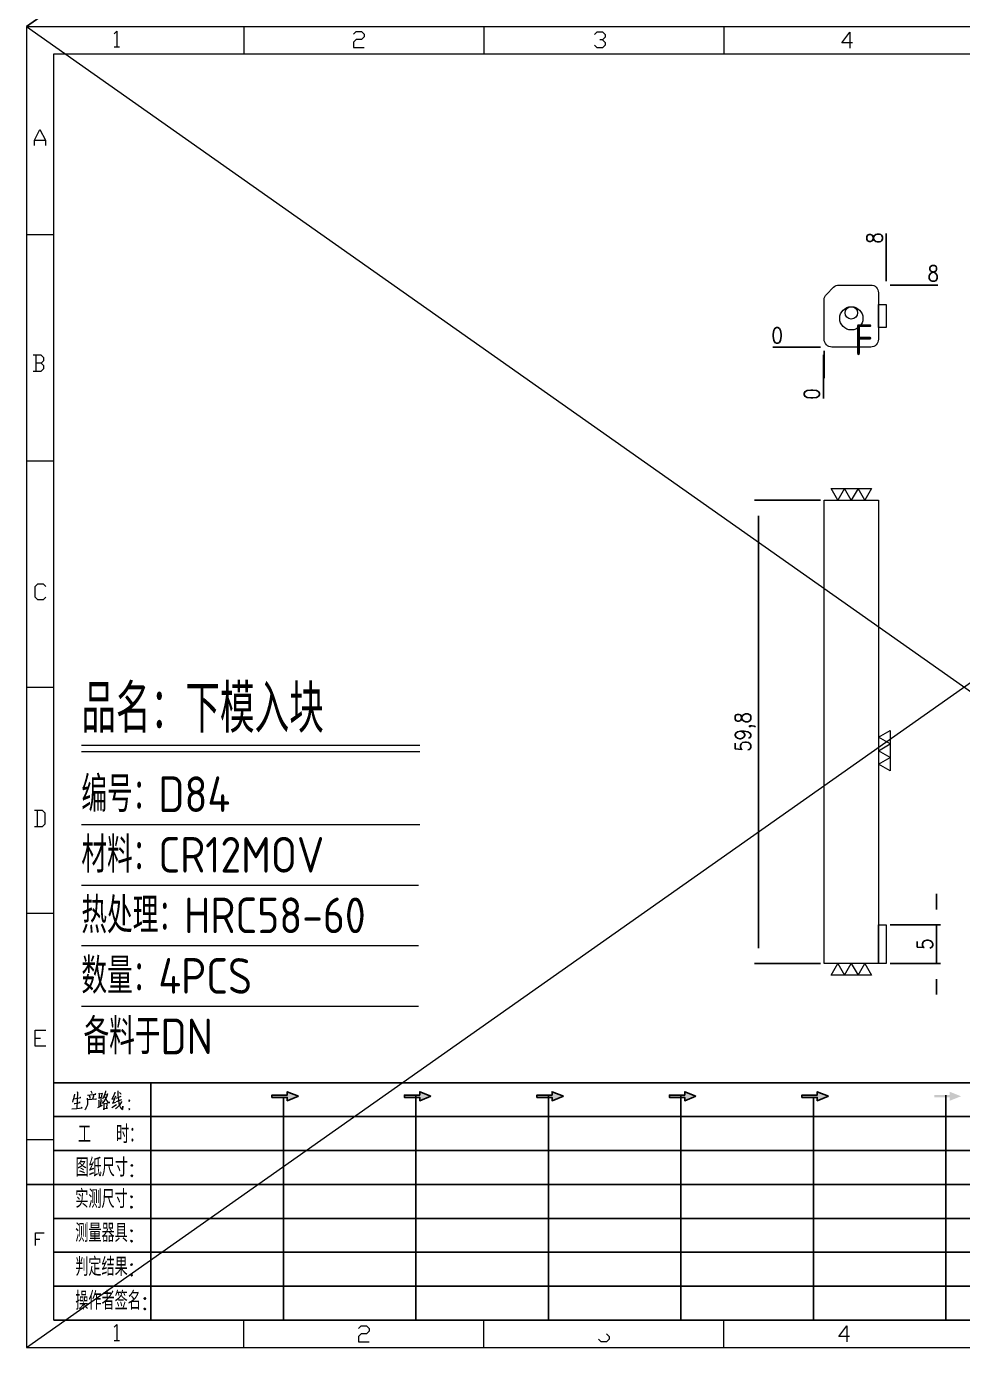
# Model space of a CAD drawing. Header units: millimetres. Extents: x 88508 to 142116, y -5268 to 20283.
# Drawn here: x 110922.4 to 111043.1, y -3081.8 to -2911.3 of the extents above; entities that cross this region are included whole.
import ezdxf
from ezdxf.enums import TextEntityAlignment as Align

# ---------------------------------------------------------------- set-up
doc = ezdxf.new("R2010")
doc.units = ezdxf.units.MM
doc.linetypes.add('HIDDEN', pattern=[0])
for name, color, linetype in [('DIE_P', 2, 'Continuous'), ('DIM', 4, 'Continuous'), ('LB_P', 2, 'Continuous'), ('TEXT', 4, 'Continuous')]:
    doc.layers.add(name, color=color, linetype=linetype)
doc.styles.add('chinesef_fs', font='simplex.shx', dxfattribs={"bigfont": 'gbcbig.shx'})
doc.styles.add('gbenor', font='gbenor.shx', dxfattribs={"bigfont": 'gbcbig.shx'})
doc.styles.add('GBENOR_', font='gbenor.shx', dxfattribs={"bigfont": 'gbcbig'})
doc.styles.get("Standard").update_dxf_attribs({"font": 'txt.shx', "width": 0.85, "bigfont": 'ctxt.shx'})
doc.styles.add('TXT', font='txt.shx', dxfattribs={"width": 0.8, "bigfont": 'ctxt.shx'})
doc.dimstyles.new('T-2-WX', dxfattribs={"dimtxt": 2, "dimasz": 2, "dimexe": 0.5, "dimexo": 0.5, "dimgap": 0.5, "dimtad": 1, "dimtxsty": 'Standard', "dimblk": 'OPEN30', "dimcen": 0, "dimazin": 3, "dimtfac": 1, "dimtmove": 0, "dimatfit": 3, "dimldrblk": 'OPEN30', "dimlwd": -1, "dimlwe": -1})

# ---------------------------------------------------------------- blocks, each defined once
blk = doc.blocks.new('U40')
for points in [[(351.8, 337.7), (351.8, 333.2), (367, 339.3), (351.8, 345.3), (351.8, 340.8), (331.2, 340.8), (331.2, 337.7)], [(545.7, 339.3), (530.6, 345.3), (530.6, 340.8), (509.9, 340.8), (509.9, 337.7), (530.6, 337.7), (530.6, 333.2)], [(724.5, 339.3), (709.3, 345.3), (709.3, 340.8), (688.7, 340.8), (688.7, 337.7), (709.3, 337.7), (709.3, 333.2)], [(903.3, 339.3), (888.1, 345.3), (888.1, 340.8), (867.5, 340.8), (867.5, 337.7), (888.1, 337.7), (888.1, 333.2)], [(1082.1, 339.3), (1066.9, 345.3), (1066.9, 340.8), (1046.3, 340.8), (1046.3, 337.7), (1066.9, 337.7), (1066.9, 333.2)], [(1245.7, 337.7), (1245.7, 333.2), (1260.9, 339.3), (1245.7, 345.3), (1245.7, 340.8), (1225.1, 340.8), (1225.1, 337.7)]]:
    blk.add_hatch(color=3).paths.add_polyline_path(points)
at = {"color": 254, "lineweight": 18}
for p, q in [((0, 1783.5), (0, 0)), ((0, 1783.5), (2530.2, 1783.5)), ((941.1, 1783.5), (941.1, 1746.5)), ((37, 37), (37, 1746.5)), ((37, 1746.5), (2493.2, 1746.5)), ((0, 1502.7), (37, 1502.7)), ((0, 1197.2), (37, 1197.2)), ((0, 891.7), (37, 891.7)), ((0, 586.3), (37, 586.3)), ((0, 280.8), (37, 280.8)), ((37, 37), (2493.2, 37)), ((941.1, 0), (941.1, 37)), ((0, 0), (2530.2, 0))]:
    blk.add_line(p, q, dxfattribs=at)
at = {"color": 254, "linetype": 'Continuous', "lineweight": 18}
for p, q in [((293.1, 1783.5), (293.1, 1746.5)), ((617.1, 1783.5), (617.1, 1746.5)), ((293.1, 0), (293.1, 37)), ((617.1, 0), (617.1, 37))]:
    blk.add_line(p, q, dxfattribs=at)
for p, q in [((38, 357.6), (1598.2, 357.6)), ((38, 311.8), (1598.2, 311.8)), ((37.1, 266), (1598.2, 266)), ((0.1, 220.2), (1598.2, 220.2)), ((37.1, 174.4), (1598.2, 174.4)), ((37.1, 128.6), (1598.2, 128.6)), ((37.1, 82.8), (1598.2, 82.8))]:
    blk.add_line(p, q)
at = {"color": 254}
for p, q in [((167.8, 37), (167.8, 357.6)), ((525.5, 37), (525.5, 340.8)), ((704.3, 37), (704.3, 340.8)), ((883.1, 37), (883.1, 340.8)), ((1240.6, 37), (1240.6, 340.8)), ((346.7, 37), (346.7, 337.9)), ((1061.9, 37), (1061.9, 337.7)), ((1598.2, 37), (38, 37))]:
    blk.add_line(p, q, dxfattribs=at)
at = {"color": 92, "lineweight": 18}
for points in [[(118.3, 1773.7), (121.9, 1777.3), (121.9, 1755.8)], [(441.4, 1773.1), (445, 1776.7), (452.2, 1776.7), (455.8, 1773.1), (455.8, 1769.5), (452.2, 1765.9), (445, 1765.9), (441.4, 1762.3), (441.4, 1755.1), (455.8, 1755.1)], [(766.4, 1772.4), (770, 1776), (777.2, 1776), (780.8, 1772.4), (780.8, 1768.8), (777.2, 1765.2), (773.6, 1765.2)], [(1114.4, 1761.4), (1100, 1761.4), (1110.8, 1775.8), (1110.8, 1754.2)], [(118.3, 1755.8), (125.5, 1755.8)], [(777.2, 1765.2), (780.8, 1761.6), (780.8, 1758), (777.2, 1754.4), (770, 1754.4), (766.4, 1758)], [(11.1, 1622.8), (11.1, 1630), (18.3, 1644.4), (25.5, 1630), (25.5, 1622.8)], [(11.1, 1630), (25.5, 1630)], [(20, 1329), (23.6, 1332.6), (23.6, 1336.2), (20, 1339.8), (9.2, 1339.8)], [(12.8, 1339.8), (12.8, 1318.2)], [(9.2, 1318.2), (20, 1318.2), (23.6, 1321.8), (23.6, 1325.4), (20, 1329), (12.8, 1329)], [(26.1, 1013.2), (22.5, 1009.6), (15.3, 1009.6), (11.7, 1013.2), (11.7, 1027.6), (15.3, 1031.2), (22.5, 1031.2), (26.1, 1027.6)], [(11, 703.2), (21.8, 703.2), (25.4, 706.8), (25.4, 721.2), (21.8, 724.8), (11, 724.8)], [(14.6, 724.8), (14.6, 703.2)], [(26.1, 407), (11.7, 407), (11.7, 428.6), (26.1, 428.6)], [(11.7, 417.8), (18.9, 417.8)], [(12.3, 137.7), (12.3, 155), (23.8, 155)], [(12.3, 146.4), (18.1, 146.4)], [(118.3, 27.4), (121.9, 31), (121.9, 9.4)], [(447.9, 25.7), (451.5, 29.3), (458.7, 29.3), (462.3, 25.7), (462.3, 22.1), (458.7, 18.5), (451.5, 18.5), (447.9, 14.9), (447.9, 7.7), (462.3, 7.7)], [(782.7, 18.5), (786.3, 14.9), (786.3, 11.3), (782.7, 7.7), (775.5, 7.7), (771.9, 11.3)], [(1110.3, 14.9), (1095.9, 14.9), (1106.7, 29.3), (1106.7, 7.7)], [(118.3, 9.4), (125.5, 9.4)]]:
    blk.add_lwpolyline(points, dxfattribs=at)
at = {"color": 92, "lineweight": 0}
for points in [[(65, 342.2), (64.8, 341), (64.1, 337.9), (63.6, 335.7), (62.8, 333.5), (62.1, 331.4)], [(68.4, 345.9), (68.7, 344.4), (68.1, 322.9)], [(82.6, 340.8), (93.7, 342.2), (93.3, 342.4), (92.4, 342)], [(86.1, 336.1), (86, 337.5), (85.3, 339.8)], [(86.7, 346.7), (87.9, 344.6), (88.3, 343)], [(90.3, 341), (90.4, 339.6), (89.1, 335.3)], [(97.8, 344), (98.1, 342.6), (98.1, 340.8), (98.1, 337.9), (98.1, 336.3), (98.2, 337.7), (102.1, 338.3), (101.8, 338.3), (102.1, 343.6), (102.1, 343.2), (102.1, 342.8), (98.2, 342.2)], [(105.5, 341.2), (105.9, 341), (109.6, 341.8), (109.3, 342.6), (108.5, 339.6), (107.6, 337.3), (106.9, 335.9), (105.9, 334.3), (104.3, 332), (103.1, 330.4), (101.9, 329.4)], [(106.6, 346.5), (106.5, 345.2), (105.1, 341.2), (104.2, 338.9), (103.1, 336.3), (102.6, 335.5)], [(104.9, 339.1), (105.3, 338.7), (107, 335.7), (108.6, 333.3), (109.9, 331.2), (110.3, 330.8), (112.6, 330.8), (110.2, 331.2), (109, 332.6)], [(119.3, 344.8), (119.1, 343.8), (116.8, 338.5), (115.4, 335.5), (119.3, 336.3)], [(120.3, 339.4), (118.1, 333.5), (116.4, 330), (116.1, 329.8), (120.5, 331.4)], [(121.7, 336.7), (127.7, 339.6)], [(123.4, 346.5), (123.5, 345.4), (123.5, 340.8), (123.8, 337.3), (124, 335.3), (124.2, 333.1), (124.5, 331), (124.8, 329), (125.2, 327.4), (125.9, 325.7), (126.9, 323.9), (127.9, 322.7), (128.9, 321.7), (129.6, 321.3), (129.9, 326.1), (129.4, 321.5)], [(127.7, 341.6), (127.2, 342.4), (125.7, 344.2)], [(61.4, 322.3), (68.2, 322.9), (75.3, 323.7), (74.9, 323.9), (73.8, 323.5)], [(63.8, 335.9), (73.4, 337.5), (73.1, 337.7), (72.5, 337.3)], [(64.5, 329.6), (64.8, 329.6), (65.1, 329.6), (72.5, 331), (71.9, 331), (70.9, 330.8)], [(82.6, 335.1), (82.6, 331.8), (82.3, 329), (81.9, 326.8), (81.2, 324.9), (80.3, 323.1), (79.6, 321.9), (78.8, 320.9)], [(93.3, 335.5), (94.1, 335.7), (94.3, 335.5), (82.6, 334.3), (82.6, 335.1), (82.2, 336.9)], [(96.5, 323.9), (102.8, 327.2)], [(97.2, 334.3), (97.5, 333.5), (97.7, 324.7)], [(100.2, 337.9), (100.1, 325.9)], [(100.2, 332.6), (102.4, 333.1)], [(104.2, 330), (104.5, 329), (104.5, 321.1), (104.3, 322.1), (104.5, 322.7), (109.2, 323.1), (108.6, 323.1), (109, 329.2), (109, 330), (109.3, 329.4), (108.6, 329.4), (104.6, 328.8)], [(115.3, 324.3), (121.5, 328.2)], [(128.2, 332.4), (128.1, 331.6), (126.9, 329.6), (125.8, 328), (124.5, 326.3), (123, 324.7), (121.4, 323.3), (120.1, 322.3)], [(121.4, 332.2), (128.8, 335.1)]]:
    blk.add_lwpolyline(points, dxfattribs=at)
for points in [[(367, 339.3), (351.8, 345.3), (351.8, 340.8), (331.2, 340.8), (331.2, 337.7), (351.8, 337.7), (351.8, 333.2), (367, 339.3)], [(545.7, 339.3), (530.6, 345.3), (530.6, 340.8), (509.9, 340.8), (509.9, 337.7), (530.6, 337.7), (530.6, 333.2), (545.7, 339.3)], [(724.5, 339.3), (709.3, 345.3), (709.3, 340.8), (688.7, 340.8), (688.7, 337.7), (709.3, 337.7), (709.3, 333.2), (724.5, 339.3)], [(903.3, 339.3), (888.1, 345.3), (888.1, 340.8), (867.5, 340.8), (867.5, 337.7), (888.1, 337.7), (888.1, 333.2), (903.3, 339.3)], [(1082.1, 339.3), (1066.9, 345.3), (1066.9, 340.8), (1046.3, 340.8), (1046.3, 337.7), (1066.9, 337.7), (1066.9, 333.2), (1082.1, 339.3)]]:
    blk.add_lwpolyline(points)
for points in [[(138.7, 332.4), (139.4, 333.5), (138.7, 334.5), (138, 333.5)], [(138.7, 320.9), (139.4, 321.9), (138.7, 322.9), (138, 321.9)]]:
    blk.add_lwpolyline(points, close=True, dxfattribs=at)
at = {"color": 3, "style": 'chinesef_fs'}
for s, p in [('工  时：', (69.5, 275.7)), ('图纸尺寸:', (66.2, 230.9)), ('实测尺寸:', (65.9, 188.4)), ('测量器具:', (65.9, 142.6)), ('判定结果:', (65.9, 96.8)), ('操作者签名:', (65.9, 51))]:
    blk.add_text(s, height=24.57, dxfattribs=at).set_placement(p)
at = {"lineweight": 18, "style": 'GBENOR_'}
blk.add_attdef('文档路径', (2126, 386.9), '', height=17.8, dxfattribs=at)
at = {"lineweight": 20, "style": 'TXT'}
for tag, height, p in [('18-**-**', 16.3, (1866.6, 256.2)), ('客户名称', 16.1, (1741.1, 134, 0)), ('料厚:', 16.1, (1741.3, 93.2, 0))]:
    blk.add_attdef(tag, text='', height=height, dxfattribs=at).set_placement(p, align=Align.MIDDLE)
for tag, p, height in [('88888', (1850.9, 207.5), 14.9), ('材质:', (1691.2, 168, 0), 16.1), ('核准', (1869.4, 127.5, 0), 16.1), ('设计', (1868.8, 88.3, 0), 16.1), ('绘图', (1868.2, 49.1, 0), 16.1)]:
    blk.add_attdef(tag, p, '', height=height, dxfattribs=at)
for tag, p, height, width in [('3', (2234.7, 206.9), 15.8, 0.7), ('4', (2234.7, 167.4), 15.8, 0.7), ('核准日期', (2041.1, 124.2, 0), 16.1, 0.68), ('设计日期', (2041.1, 84.5, 0), 16.1, 0.68), ('1', (2251.9, 85.9), 14.6, 0.7), ('绘图日期', (2040.9, 46.4, 0), 16.1, 0.68), ('2', (2235, 49.2), 14.6, 0.7)]:
    blk.add_attdef(tag, p, '', height=height, dxfattribs=dict(at, width=width))
blk = doc.blocks.new('*D8418')
at = {"layer": 'Defpoints', "color": 0}
for p in [(111033.29, -2944.67), (111038.29, -2944.67), (111025.29, -2952.67)]:
    blk.add_point(p, dxfattribs=at)
at = {"layer": 'DIM', "color": 0, "linetype": 'Continuous'}
for p, q in [((111033.79, -2944.67), (111037.29, -2944.67)), ((111037.29, -2944.67), (111034.29, -2944.67)), ((111034.29, -2944.67), (111039.92, -2944.67))]:
    blk.add_line(p, q, dxfattribs=at)
at = {"layer": 'DIM', "color": 0, "lineweight": 5, "insert": (111039.35, -2943.17), "char_height": 2, "attachment_point": 5}
blk.add_mtext('8', dxfattribs=at)
blk = doc.blocks.new('_Open30')
blk = doc.blocks.new('*D8419')
at = {"layer": 'Defpoints', "color": 0}
for p in [(111020.29, -2952.67), (111025.29, -2952.67), (111025.29, -2952.67)]:
    blk.add_point(p, dxfattribs=at)
at = {"layer": 'DIM', "color": 0, "linetype": 'Continuous'}
blk.add_line((111024.79, -2952.67), (111018.65, -2952.67), dxfattribs=at)
at = {"layer": 'DIM', "color": 0, "lineweight": 5, "insert": (111019.22, -2951.17), "char_height": 2, "attachment_point": 5}
blk.add_mtext('0', dxfattribs=at)
blk = doc.blocks.new('*D8420')
at = {"layer": 'Defpoints', "color": 0}
for p in [(111025.29, -2952.67), (111025.29, -2952.67), (111025.19, -2957.67)]:
    blk.add_point(p, dxfattribs=at)
at = {"layer": 'DIM', "color": 0, "linetype": 'Continuous'}
for p, q in [((111025.29, -2956.67), (111025.19, -2953.67)), ((111025.19, -2953.67), (111025.19, -2959.3)), ((111025.29, -2953.17), (111025.29, -2956.67))]:
    blk.add_line(p, q, dxfattribs=at)
at = {"layer": 'DIM', "color": 0, "lineweight": 5, "insert": (111023.69, -2958.73), "char_height": 2, "attachment_point": 5, "rotation": 90}
blk.add_mtext('0', dxfattribs=at)
blk = doc.blocks.new('*D8421')
at = {"layer": 'Defpoints', "color": 0}
for p in [(111033.29, -2939.67), (111033.29, -2944.67), (111025.29, -2952.67)]:
    blk.add_point(p, dxfattribs=at)
at = {"layer": 'DIM', "color": 0, "linetype": 'Continuous'}
for p, q in [((111033.29, -2943.67), (111033.29, -2938.03)), ((111033.29, -2944.17), (111033.29, -2940.67)), ((111033.29, -2940.67), (111033.29, -2943.67))]:
    blk.add_line(p, q, dxfattribs=at)
at = {"layer": 'DIM', "color": 0, "lineweight": 5, "insert": (111031.79, -2938.6), "char_height": 2, "attachment_point": 5, "rotation": 90}
blk.add_mtext('8', dxfattribs=at)
blk = doc.blocks.new('*D8422')
at = {"layer": 'Defpoints', "color": 0}
for p in [(111025.29, -2972.43), (111016.81, -3032.23), (111025.29, -3032.23)]:
    blk.add_point(p, dxfattribs=at)
at = {"layer": 'DIM', "color": 0, "linetype": 'Continuous'}
for p, q in [((111024.79, -2972.43), (111016.31, -2972.43)), ((111016.81, -2974.43), (111016.81, -3030.23)), ((111024.79, -3032.23), (111016.31, -3032.23))]:
    blk.add_line(p, q, dxfattribs=at)
at = {"layer": 'DIM', "color": 0, "lineweight": 5, "insert": (111015.12, -3002.33), "char_height": 2, "attachment_point": 5, "rotation": 90}
blk.add_mtext('59,8', dxfattribs=at)
blk = doc.blocks.new('*D8423')
at = {"layer": 'Defpoints', "color": 0}
for p in [(111033.29, -3027.23), (111033.29, -3032.23), (111039.78, -3032.23)]:
    blk.add_point(p, dxfattribs=at)
at = {"layer": 'DIM', "color": 0, "linetype": 'Continuous'}
for p, q in [((111039.78, -3025.23), (111039.78, -3023.23)), ((111033.79, -3027.23), (111040.28, -3027.23)), ((111039.78, -3027.23), (111039.78, -3032.23)), ((111033.79, -3032.23), (111040.28, -3032.23)), ((111039.78, -3034.23), (111039.78, -3036.23))]:
    blk.add_line(p, q, dxfattribs=at)
at = {"layer": 'DIM', "color": 0, "lineweight": 5, "insert": (111038.28, -3029.73), "char_height": 2, "attachment_point": 5, "rotation": 90}
blk.add_mtext('5', dxfattribs=at)

msp = doc.modelspace()

# ---------------------------------------------------------------- linework, layer by layer
at = {"layer": 'DIE_P', "color": 1}
msp.add_line((111164.253, -2740.834), (110922.411, -2911.303), dxfattribs=at)
at = {"layer": 'DIM', "color": 4, "linetype": 'Continuous', "lineweight": 5}
for p, q in [((110929.493, -3004.051), (110973.141, -3004.051)), ((110929.493, -3004.855), (110973.141, -3004.855)), ((110929.493, -3014.279), (110973.141, -3014.279)), ((110929.493, -3022.093), (110972.952, -3022.093)), ((110929.493, -3029.908), (110972.952, -3029.908)), ((110929.493, -3037.723), (110972.952, -3037.723))]:
    msp.add_line(p, q, dxfattribs=at)
at = {"layer": 'LB_P', "lineweight": 5}
for p, q in [((110922.411, -2911.303), (111164.253, -3081.771)), ((110922.411, -3081.771), (111164.253, -2911.303))]:
    msp.add_line(p, q, dxfattribs=at)
at = {"layer": 'LB_P', "linetype": 'Continuous', "lineweight": 5}
msp.add_lwpolyline([(111032.285, -2945.667), (111032.285, -2951.667, -0.4142136), (111031.285, -2952.667), (111026.285, -2952.667, -0.4142136), (111025.285, -2951.667), (111025.285, -2946.581, -0.1989124), (111025.578, -2945.874), (111026.492, -2944.96, -0.1989124), (111027.199, -2944.667), (111031.285, -2944.667, -0.4142136)], format="xyb", close=True, dxfattribs=at)
at = {"layer": 'LB_P', "lineweight": 5}
msp.add_lwpolyline([(111033.285, -2947.167), (111033.285, -2950.167), (111032.285, -2950.167), (111032.285, -2947.167)], close=True, dxfattribs=at)
at = {"layer": 'LB_P', "color": 4, "linetype": 'Continuous', "lineweight": 5}
for points in [[(111031.383, -2970.925), (111030.517, -2972.425), (111029.651, -2970.925), (111028.785, -2972.425), (111027.919, -2970.925), (111027.053, -2972.425), (111026.187, -2970.925), (111031.383, -2970.925)], [(111033.785, -3007.354), (111032.285, -3006.488), (111033.785, -3005.622), (111032.285, -3004.756), (111033.785, -3003.89), (111032.285, -3003.024), (111033.785, -3002.158), (111033.785, -3007.354)], [(111026.187, -3033.725), (111027.053, -3032.225), (111027.919, -3033.725), (111028.785, -3032.225), (111029.651, -3033.725), (111030.517, -3032.225), (111031.383, -3033.725), (111026.187, -3033.725)]]:
    msp.add_lwpolyline(points, close=True, dxfattribs=at)
at = {"layer": 'LB_P', "linetype": 'Continuous', "lineweight": 5}
for points in [[(111025.285, -2972.425), (111032.285, -2972.425), (111032.285, -3032.225), (111025.285, -3032.225)], [(111032.285, -3027.225), (111033.285, -3027.225), (111033.285, -3032.225), (111032.285, -3032.225)]]:
    msp.add_lwpolyline(points, close=True, dxfattribs=at)
at = {"layer": 'LB_P', "color": 4, "linetype": 'HIDDEN', "lineweight": 5, "ltscale": 0.5}
msp.add_circle((111028.785, -2948.967), 1.5, dxfattribs=at)
at = {"layer": 'LB_P', "color": 1, "linetype": 'Continuous', "lineweight": 5}
msp.add_circle((111028.785, -2948.267), 0.8, dxfattribs=at)

# ---------------------------------------------------------------- block references
at = {"lineweight": 5, "ltscale": 3, "xscale": 0.0955815580256953, "yscale": 0.0955815580256953, "zscale": 0.0955815580256953}
msp.add_blockref('U40', (110922.411, -3081.771), dxfattribs=at)

# ---------------------------------------------------------------- texts
at = {"layer": 'DIM', "color": 3, "linetype": 'Continuous', "lineweight": 5, "style": 'gbenor'}
for s, height, p in [('品名：下模入块', 6.2057, (110929.493, -3002.442)), ('编号：D84', 4.5968, (110929.493, -3012.67)), ('材料：CR12MOV', 4.5968, (110929.493, -3020.485)), ('热处理：HRC58-60', 4.59681, (110929.493, -3028.299)), ('数量：4PCS', 4.5968, (110929.493, -3036.114)), ('备料于DN', 4.5968, (110929.772, -3043.928))]:
    msp.add_text(s, height=height, dxfattribs=at).set_placement(p)
at = {"layer": 'TEXT', "color": 4, "linetype": 'Continuous', "lineweight": 5, "style": 'gbenor'}
msp.add_text('F', height=4, dxfattribs=at).set_placement((111030.387, -2951.738), align=Align.MIDDLE_CENTER)

# ---------------------------------------------------------------- dimensions: what is measured, and where the dimension line sits
at = {"layer": 'DIM', "color": 4, "linetype": 'Continuous', "lineweight": 5}
for feature_location, offset, dtype, origin, picture, middle in [((111033.285, -2944.667), (0, 5), 1, (111025.285, -2952.667), '*D8421', (111031.785, -2938.6)), ((111033.285, -2944.667), (5, 0), 0, (111025.285, -2952.667), '*D8418', (111039.352, -2943.167)), ((111025.285134112, -2952.667157497), (-5, 0), 0, (111025.285134112, -2952.667157497), '*D8419', (111019.218467446, -2951.167157497)), ((111025.285134112, -2952.667157497), (-0.1, -5), 1, (111025.285134112, -2952.667157497), '*D8420', (111023.685134112, -2958.733824163))]:
    dim = msp.add_ordinate_dim(feature_location=feature_location, offset=offset, dtype=dtype, origin=origin, dimstyle='T-2-WX', dxfattribs=at)
    dim.commit()
    dim.dimension.update_dxf_attribs({"geometry": picture, "text_midpoint": middle})
for base, p1, p2, picture, middle in [((111016.808, -3032.225), (111025.285, -2972.425), (111025.285, -3032.225), '*D8422', (111015.118, -3002.325)), ((111039.782, -3032.225), (111033.285, -3027.225), (111033.285, -3032.225), '*D8423', (111038.282, -3029.725))]:
    dim = msp.add_linear_dim(base=base, p1=p1, p2=p2, angle=90, dimstyle='T-2-WX', dxfattribs=at)
    dim.commit()
    dim.dimension.update_dxf_attribs({"geometry": picture, "text_midpoint": middle})

doc.saveas('drawing.dxf')
